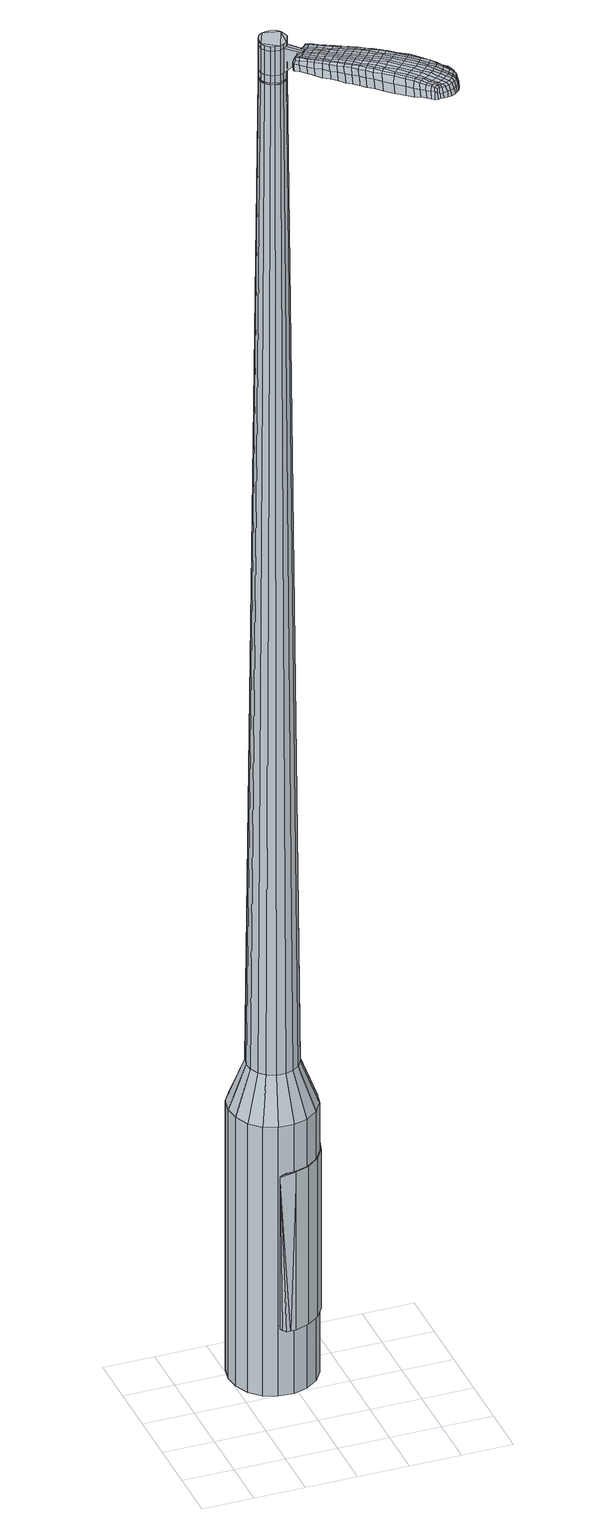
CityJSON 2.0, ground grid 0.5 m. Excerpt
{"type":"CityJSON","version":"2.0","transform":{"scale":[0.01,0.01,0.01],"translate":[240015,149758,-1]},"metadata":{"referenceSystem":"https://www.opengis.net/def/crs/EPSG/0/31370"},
"CityObjects":{
"object1":{"type":"GenericCityObject","attributes":{"cluster":924,"mean_distance_to_centroid":0.0947,"new_centroid_x":240015.89,"new_centroid_y":149759.41,"mean_distance_to_camera":8.07,"H1":13.07,"H2":11.75,"Z_final":114.36,"cluster2":-1,"proj_x":240009.34,"proj_y":149766.32,"id_line":44135,"bearing_l":46.56,"distance":9.52,"orientation":"right","G_obj":316.56},"geometry":[{"type":"MultiSurface","lod":"2","boundaries":[[[0,1,2,3]],[[1,4,5,2]],[[4,6,7,5]],[[6,8,9,7]],[[8,10,11,9]],[[10,12,13,11]],[[12,14,15,13]],[[14,16,17,15]],[[16,18,19,17]],[[18,20,21,19]],[[20,22,23,21]],[[22,24,25,23]],[[24,26,27,25]],[[26,28,29,27]],[[28,30,31,29]],[[30,32,33,31]],[[32,34,35,33]],[[34,0,3,35]],[[36,37,38,39]],[[38,40,41,42]],[[41,43,42]],[[42,44,45,46]],[[45,47,46]],[[46,48,49,50]],[[49,51,50]],[[42,46,50,38]],[[50,52,39,38]],[[53,36,39]],[[2,5,7,35]],[[7,9,11,15]],[[11,13,15]],[[15,17,19,23]],[[19,21,23]],[[23,25,27,31]],[[27,29,31]],[[15,23,31,7]],[[31,33,35,7]],[[3,2,35]],[[1,0,54,55]],[[0,34,56,54]],[[34,32,57,56]],[[32,30,58,57]],[[30,28,59,58]],[[28,26,60,59]],[[26,24,61,60]],[[24,22,62,61]],[[22,20,63,62]],[[20,18,64,63]],[[18,16,65,64]],[[16,14,66,65]],[[14,12,67,66]],[[12,10,68,67]],[[10,8,69,68]],[[8,6,70,69]],[[6,4,71,70]],[[4,1,55,71]],[[55,54,72,73]],[[54,56,74,72]],[[56,57,75,74]],[[57,58,76,75]],[[58,59,77,76]],[[59,60,78,77]],[[60,61,79,78]],[[61,62,80,79]],[[62,63,81,80]],[[63,64,82,81]],[[64,65,83,82]],[[65,66,84,83]],[[66,67,85,84]],[[67,68,86,85]],[[68,69,87,86]],[[69,70,88,87]],[[70,71,89,88]],[[71,55,73,89]],[[90,91,92,73]],[[93,94,91,90]],[[95,96,94,93]],[[97,98,96,95]],[[99,100,98,97]],[[101,102,100,99]],[[103,104,102,101]],[[105,106,104,103]],[[107,108,106,105]],[[109,110,108,107]],[[83,111,110,109]],[[112,113,111,83]],[[114,115,113,112]],[[116,117,115,114]],[[118,119,117,116]],[[88,120,119,118]],[[121,122,120,88]],[[73,92,122,121]],[[123,124,125,126]],[[127,123,126,128]],[[129,127,128,130]],[[131,129,130,132]],[[133,131,132,134]],[[135,133,134,136]],[[137,135,136,138]],[[139,137,138,140]],[[141,139,140,142]],[[143,141,142,144]],[[145,143,144,146]],[[147,145,146,148]],[[149,147,148,150]],[[151,149,150,152]],[[153,151,152,154]],[[155,153,154,156]],[[72,90,73]],[[72,74,93,90]],[[74,75,95,93]],[[75,76,97,95]],[[76,77,99,97]],[[77,78,101,99]],[[78,79,103,101]],[[79,80,105,103]],[[80,81,107,105]],[[81,82,109,107]],[[82,83,109]],[[84,112,83]],[[84,85,114,112]],[[85,86,116,114]],[[86,87,118,116]],[[87,88,118]],[[89,121,88]],[[89,73,121]],[[157,92,91]],[[158,122,92]],[[158,120,122]],[[159,119,120]],[[159,160,117,119]],[[160,161,115,117]],[[161,162,113,115]],[[162,111,113]],[[163,110,111]],[[163,164,108,110]],[[164,165,106,108]],[[165,166,104,106]],[[166,167,102,104]],[[167,168,100,102]],[[168,169,98,100]],[[169,170,96,98]],[[170,171,94,96]],[[171,157,91,94]],[[39,52,155,172]],[[92,157,173,156]],[[53,39,172,124]],[[157,171,125,173]],[[36,53,124,123]],[[171,170,126,125]],[[37,36,123,127]],[[170,169,128,126]],[[38,37,127,129]],[[169,168,130,128]],[[40,38,129,131]],[[168,167,132,130]],[[41,40,131,133]],[[167,166,134,132]],[[43,41,133,135]],[[166,165,136,134]],[[42,43,135,137]],[[165,164,138,136]],[[44,42,137,139]],[[164,163,140,138]],[[45,44,139,141]],[[163,111,142,140]],[[47,45,141,143]],[[111,162,144,142]],[[46,47,143,145]],[[162,161,146,144]],[[48,46,145,147]],[[161,160,148,146]],[[49,48,147,149]],[[160,159,150,148]],[[51,49,149,151]],[[159,120,152,150]],[[50,51,151,153]],[[120,158,154,152]],[[52,50,153,155]],[[158,92,156,154]],[[155,156,174,175]],[[156,173,176,174]],[[173,125,177,176]],[[125,124,178,177]],[[124,172,179,178]],[[172,155,175,179]],[[180,181,182,183]],[[184,180,183,185]],[[180,184,186,187]],[[181,180,187,188]],[[189,190,191,192]],[[193,189,192,194]],[[189,193,195,196]],[[190,189,196,197]],[[198,199,200,201]],[[202,198,201,203]],[[198,202,204,205]],[[199,198,205,206]],[[207,208,209,210]],[[211,207,210,212]],[[207,211,213,214]],[[208,207,214,215]],[[216,217,218,219]],[[220,216,219,221]],[[216,220,222,223]],[[217,216,223,224]],[[225,226,227,228]],[[229,225,228,230]],[[225,229,231,232]],[[226,225,232,233]],[[234,235,236,237]],[[226,234,237,227]],[[234,226,233,238]],[[235,234,238,239]],[[240,241,242,243]],[[235,240,243,236]],[[240,235,239,244]],[[241,240,244,245]],[[246,184,185,247]],[[241,246,247,242]],[[246,241,245,248]],[[184,246,248,186]],[[249,250,251,252]],[[253,249,252,254]],[[249,253,255,256]],[[250,249,256,257]],[[258,259,260,261]],[[250,258,261,251]],[[258,250,257,262]],[[259,258,262,263]],[[264,265,266,267]],[[259,264,267,260]],[[264,259,263,268]],[[265,264,268,269]],[[270,271,272,273]],[[265,270,273,266]],[[270,265,269,274]],[[271,270,274,275]],[[276,181,188,277]],[[271,276,277,272]],[[276,271,275,278]],[[181,276,278,182]],[[279,280,281,282]],[[283,279,282,284]],[[279,283,285,286]],[[280,279,286,287]],[[288,289,290,291]],[[280,288,291,281]],[[288,280,287,292]],[[289,288,292,293]],[[294,295,296,297]],[[289,294,297,290]],[[294,289,293,298]],[[295,294,298,299]],[[300,193,194,301]],[[295,300,301,296]],[[300,295,299,302]],[[193,300,302,195]],[[303,304,305,306]],[[307,303,306,308]],[[303,307,309,310]],[[304,303,310,311]],[[312,313,314,315]],[[304,312,315,305]],[[312,304,311,316]],[[313,312,316,317]],[[318,319,320,321]],[[313,318,321,314]],[[318,313,317,322]],[[319,318,322,323]],[[324,325,326,327]],[[319,324,327,320]],[[324,319,323,328]],[[325,324,328,329]],[[330,190,197,331]],[[325,330,331,326]],[[330,325,329,332]],[[190,330,332,191]],[[333,219,218,334]],[[335,333,334,336]],[[333,335,337,338]],[[219,333,338,221]],[[339,335,336,340]],[[341,339,340,342]],[[339,341,343,344]],[[335,339,344,337]],[[345,341,342,346]],[[347,345,346,348]],[[345,347,349,350]],[[341,345,350,343]],[[351,347,348,352]],[[353,351,352,354]],[[351,353,355,356]],[[347,351,356,349]],[[357,353,354,358]],[[208,357,358,209]],[[357,208,215,359]],[[353,357,359,355]],[[360,361,206,205]],[[362,360,205,204]],[[360,362,363,364]],[[361,360,364,365]],[[366,367,365,364]],[[368,366,364,363]],[[366,368,369,370]],[[367,366,370,371]],[[372,373,371,370]],[[374,372,370,369]],[[372,374,375,376]],[[373,372,376,377]],[[378,379,377,376]],[[380,378,376,375]],[[378,380,213,211]],[[379,378,211,212]],[[381,382,383,384]],[[283,381,384,285]],[[381,283,284,385]],[[382,381,385,386]],[[387,202,203,388]],[[382,387,388,383]],[[387,382,386,389]],[[202,387,389,204]],[[390,391,392,393]],[[229,390,393,231]],[[390,229,230,394]],[[391,390,394,395]],[[396,397,398,399]],[[391,396,399,392]],[[396,391,395,400]],[[397,396,400,401]],[[402,199,206,403]],[[397,402,403,398]],[[402,397,401,404]],[[199,402,404,200]],[[405,406,407,408]],[[187,405,408,188]],[[405,187,186,409]],[[406,405,409,410]],[[411,412,413,414]],[[406,411,414,407]],[[411,406,410,415]],[[412,411,415,416]],[[417,210,209,418]],[[412,417,418,413]],[[417,412,416,419]],[[210,417,419,212]],[[420,421,422,423]],[[192,420,423,194]],[[420,192,191,424]],[[421,420,424,425]],[[426,214,213,427]],[[421,426,427,422]],[[426,421,425,428]],[[214,426,428,215]],[[429,430,431,432]],[[307,429,432,309]],[[429,307,308,433]],[[430,429,433,434]],[[435,220,221,436]],[[430,435,436,431]],[[435,430,434,437]],[[220,435,437,222]],[[438,439,440,441]],[[253,438,441,255]],[[438,253,254,442]],[[439,438,442,443]],[[444,445,446,447]],[[439,444,447,440]],[[444,439,443,448]],[[445,444,448,449]],[[450,217,224,451]],[[445,450,451,446]],[[450,445,449,452]],[[217,450,452,218]],[[453,454,443,442]],[[252,453,442,254]],[[453,252,251,455]],[[454,453,455,456]],[[457,458,449,448]],[[454,457,448,443]],[[457,454,456,459]],[[458,457,459,460]],[[461,334,218,452]],[[458,461,452,449]],[[461,458,460,462]],[[334,461,462,336]],[[463,464,465,466]],[[310,463,466,311]],[[463,310,309,432]],[[464,463,432,431]],[[467,338,337,468]],[[464,467,468,465]],[[467,464,431,436]],[[338,467,436,221]],[[469,470,456,455]],[[261,469,455,251]],[[469,261,260,471]],[[470,469,471,472]],[[473,474,460,459]],[[470,473,459,456]],[[473,470,472,475]],[[474,473,475,476]],[[477,340,336,462]],[[474,477,462,460]],[[477,474,476,478]],[[340,477,478,342]],[[479,480,481,482]],[[316,479,482,317]],[[479,316,311,466]],[[480,479,466,465]],[[483,344,343,484]],[[480,483,484,481]],[[483,480,465,468]],[[344,483,468,337]],[[485,486,472,471]],[[267,485,471,260]],[[485,267,266,487]],[[486,485,487,488]],[[489,490,476,475]],[[486,489,475,472]],[[489,486,488,491]],[[490,489,491,492]],[[493,346,342,478]],[[490,493,478,476]],[[493,490,492,494]],[[346,493,494,348]],[[495,496,497,498]],[[322,495,498,323]],[[495,322,317,482]],[[496,495,482,481]],[[499,350,349,500]],[[496,499,500,497]],[[499,496,481,484]],[[350,499,484,343]],[[501,502,488,487]],[[273,501,487,266]],[[501,273,272,503]],[[502,501,503,504]],[[505,506,492,491]],[[502,505,491,488]],[[505,502,504,507]],[[506,505,507,508]],[[509,352,348,494]],[[506,509,494,492]],[[509,506,508,510]],[[352,509,510,354]],[[511,512,513,514]],[[328,511,514,329]],[[511,328,323,498]],[[512,511,498,497]],[[515,356,355,516]],[[512,515,516,513]],[[515,512,497,500]],[[356,515,500,349]],[[517,518,504,503]],[[277,517,503,272]],[[517,277,188,408]],[[518,517,408,407]],[[519,520,508,507]],[[518,519,507,504]],[[519,518,407,414]],[[520,519,414,413]],[[521,358,354,510]],[[520,521,510,508]],[[521,520,413,418]],[[358,521,418,209]],[[522,523,425,424]],[[332,522,424,191]],[[522,332,329,514]],[[523,522,514,513]],[[524,359,215,428]],[[523,524,428,425]],[[524,523,513,516]],[[359,524,516,355]],[[525,526,386,385]],[[282,525,385,284]],[[525,282,281,527]],[[526,525,527,528]],[[529,362,204,389]],[[526,529,389,386]],[[529,526,528,530]],[[362,529,530,363]],[[531,532,533,534]],[[232,531,534,233]],[[531,232,231,393]],[[532,531,393,392]],[[535,536,537,538]],[[532,535,538,533]],[[535,532,392,399]],[[536,535,399,398]],[[539,361,365,540]],[[536,539,540,537]],[[539,536,398,403]],[[361,539,403,206]],[[541,542,528,527]],[[291,541,527,281]],[[541,291,290,543]],[[542,541,543,544]],[[545,368,363,530]],[[542,545,530,528]],[[545,542,544,546]],[[368,545,546,369]],[[547,548,549,550]],[[238,547,550,239]],[[547,238,233,534]],[[548,547,534,533]],[[551,552,553,554]],[[548,551,554,549]],[[551,548,533,538]],[[552,551,538,537]],[[555,367,371,556]],[[552,555,556,553]],[[555,552,537,540]],[[367,555,540,365]],[[557,558,544,543]],[[297,557,543,290]],[[557,297,296,559]],[[558,557,559,560]],[[561,374,369,546]],[[558,561,546,544]],[[561,558,560,562]],[[374,561,562,375]],[[563,564,565,566]],[[244,563,566,245]],[[563,244,239,550]],[[564,563,550,549]],[[567,568,569,570]],[[564,567,570,565]],[[567,564,549,554]],[[568,567,554,553]],[[571,373,377,572]],[[568,571,572,569]],[[571,568,553,556]],[[373,571,556,371]],[[573,574,560,559]],[[301,573,559,296]],[[573,301,194,423]],[[574,573,423,422]],[[575,380,375,562]],[[574,575,562,560]],[[575,574,422,427]],[[380,575,427,213]],[[576,577,410,409]],[[248,576,409,186]],[[576,248,245,566]],[[577,576,566,565]],[[578,579,416,415]],[[577,578,415,410]],[[578,577,565,570]],[[579,578,570,569]],[[580,379,212,419]],[[579,580,419,416]],[[580,579,569,572]],[[379,580,572,377]],[[581,582,583,584]],[[584,583,585,586]],[[587,585,583,588]],[[588,583,582,589]],[[590,591,592,593]],[[593,592,594,595]],[[596,594,592,597]],[[597,592,591,598]],[[599,600,601,602]],[[602,601,603,604]],[[605,603,601,606]],[[606,601,600,607]],[[608,609,610,611]],[[611,610,612,613]],[[614,612,610,615]],[[615,610,609,616]],[[617,618,619,620]],[[620,619,621,622]],[[623,621,619,624]],[[624,619,618,625]],[[626,627,628,629]],[[629,628,630,631]],[[632,630,628,633]],[[633,628,627,634]],[[635,636,637,638]],[[638,637,627,626]],[[634,627,637,639]],[[639,637,636,640]],[[641,642,643,644]],[[644,643,636,635]],[[640,636,643,645]],[[645,643,642,646]],[[586,585,647,648]],[[648,647,642,641]],[[646,642,647,649]],[[649,647,585,587]],[[650,651,652,653]],[[653,652,654,655]],[[656,654,652,657]],[[657,652,651,658]],[[659,660,661,662]],[[662,661,651,650]],[[658,651,661,663]],[[663,661,660,664]],[[665,666,667,668]],[[668,667,660,659]],[[664,660,667,669]],[[669,667,666,670]],[[671,672,673,674]],[[674,673,666,665]],[[670,666,673,675]],[[675,673,672,676]],[[589,582,677,678]],[[678,677,672,671]],[[676,672,677,679]],[[679,677,582,581]],[[680,681,682,683]],[[683,682,684,685]],[[686,684,682,687]],[[687,682,681,688]],[[689,690,691,692]],[[692,691,681,680]],[[688,681,691,693]],[[693,691,690,694]],[[695,696,697,698]],[[698,697,690,689]],[[694,690,697,699]],[[699,697,696,700]],[[595,594,701,702]],[[702,701,696,695]],[[700,696,701,703]],[[703,701,594,596]],[[704,705,706,707]],[[707,706,708,709]],[[710,708,706,711]],[[711,706,705,712]],[[713,714,715,716]],[[716,715,705,704]],[[712,705,715,717]],[[717,715,714,718]],[[719,720,721,722]],[[722,721,714,713]],[[718,714,721,723]],[[723,721,720,724]],[[725,726,727,728]],[[728,727,720,719]],[[724,720,727,729]],[[729,727,726,730]],[[598,591,731,732]],[[732,731,726,725]],[[730,726,731,733]],[[733,731,591,590]],[[617,620,734,735]],[[735,734,736,737]],[[738,736,734,178]],[[178,734,620,622]],[[737,736,739,740]],[[740,739,741,742]],[[743,741,739,744]],[[744,739,736,738]],[[742,741,745,746]],[[746,745,747,748]],[[749,747,745,750]],[[750,745,741,743]],[[748,747,751,752]],[[752,751,753,754]],[[755,753,751,756]],[[756,751,747,749]],[[754,753,757,758]],[[758,757,609,608]],[[616,609,757,759]],[[759,757,753,755]],[[607,760,761,606]],[[606,761,762,605]],[[763,762,761,764]],[[764,761,760,765]],[[765,766,767,764]],[[764,767,768,763]],[[769,768,767,770]],[[770,767,766,771]],[[771,772,773,770]],[[770,773,774,769]],[[775,774,773,776]],[[776,773,772,777]],[[777,778,779,776]],[[776,779,780,775]],[[614,780,779,612]],[[612,779,778,613]],[[781,782,783,784]],[[784,783,684,686]],[[685,684,783,785]],[[785,783,782,786]],[[604,603,787,788]],[[788,787,782,781]],[[786,782,787,789]],[[789,787,603,605]],[[790,791,792,793]],[[793,792,630,632]],[[631,630,792,794]],[[794,792,791,795]],[[796,797,798,799]],[[799,798,791,790]],[[795,791,798,800]],[[800,798,797,801]],[[607,600,802,803]],[[803,802,797,796]],[[801,797,802,804]],[[804,802,600,599]],[[805,806,807,808]],[[808,807,588,589]],[[587,588,807,809]],[[809,807,806,810]],[[811,812,813,814]],[[814,813,806,805]],[[810,806,813,815]],[[815,813,812,816]],[[608,611,817,818]],[[818,817,812,811]],[[816,812,817,819]],[[819,817,611,613]],[[820,821,822,823]],[[823,822,593,595]],[[590,593,822,824]],[[824,822,821,825]],[[614,615,826,827]],[[827,826,821,820]],[[825,821,826,828]],[[828,826,615,616]],[[829,830,831,832]],[[832,831,708,710]],[[709,708,831,833]],[[833,831,830,834]],[[622,621,835,836]],[[836,835,830,829]],[[834,830,835,837]],[[837,835,621,623]],[[838,839,840,841]],[[841,840,654,656]],[[655,654,840,842]],[[842,840,839,843]],[[844,845,846,847]],[[847,846,839,838]],[[843,839,846,848]],[[848,846,845,849]],[[625,618,850,851]],[[851,850,845,844]],[[849,845,850,852]],[[852,850,618,617]],[[843,853,854,842]],[[842,854,653,655]],[[650,653,854,855]],[[855,854,853,856]],[[849,857,858,848]],[[848,858,853,843]],[[856,853,858,859]],[[859,858,857,860]],[[617,735,861,852]],[[852,861,857,849]],[[860,857,861,862]],[[862,861,735,737]],[[863,864,865,866]],[[866,865,711,712]],[[710,711,865,832]],[[832,865,864,829]],[[738,178,867,868]],[[868,867,864,863]],[[829,864,867,836]],[[836,867,178,622]],[[856,869,870,855]],[[855,870,662,650]],[[659,662,870,871]],[[870,869,871]],[[860,872,873,859]],[[859,873,869,856]],[[871,869,873,874]],[[874,873,872,875]],[[737,740,876,862]],[[862,876,872,860]],[[875,872,876,877]],[[877,876,740,742]],[[878,879,880,881]],[[881,880,717,718]],[[712,717,880,866]],[[866,880,879,863]],[[743,744,882,883]],[[883,882,879,878]],[[863,879,882,868]],[[868,882,744,738]],[[884,885,871]],[[871,885,668,659]],[[665,668,885,886]],[[886,885,884,887]],[[875,888,889,874]],[[874,889,884,871]],[[887,884,889,890]],[[890,889,888,891]],[[742,746,892,877]],[[877,892,888,875]],[[891,888,892,893]],[[893,892,746,748]],[[894,895,896,897]],[[897,896,723,724]],[[718,723,896,881]],[[881,896,895,878]],[[749,750,898,899]],[[899,898,895,894]],[[878,895,898,883]],[[883,898,750,743]],[[887,900,901,886]],[[886,901,674,665]],[[671,674,901,902]],[[902,901,900,903]],[[891,904,905,890]],[[890,905,900,887]],[[903,900,905,906]],[[906,905,904,907]],[[748,752,908,893]],[[893,908,904,891]],[[907,904,908,909]],[[909,908,752,754]],[[910,911,912,913]],[[913,912,729,730]],[[724,729,912,897]],[[897,912,911,894]],[[755,756,914,915]],[[915,914,911,910]],[[894,911,914,899]],[[899,914,756,749]],[[903,916,917,902]],[[902,917,678,671]],[[589,678,917,808]],[[808,917,916,805]],[[907,918,919,906]],[[906,919,916,903]],[[805,916,919,814]],[[814,919,918,811]],[[754,758,920,909]],[[909,920,918,907]],[[811,918,920,818]],[[818,920,758,608]],[[825,921,922,824]],[[824,922,733,590]],[[730,733,922,913]],[[913,922,921,910]],[[616,759,923,828]],[[828,923,921,825]],[[910,921,923,915]],[[915,923,759,755]],[[786,924,925,785]],[[785,925,683,685]],[[680,683,925,926]],[[926,925,924,927]],[[605,762,928,789]],[[789,928,924,786]],[[927,924,928,929]],[[929,928,762,763]],[[930,931,932,933]],[[933,932,633,634]],[[632,633,932,793]],[[793,932,931,790]],[[934,935,936,937]],[[937,936,931,930]],[[790,931,936,799]],[[799,936,935,796]],[[765,760,938,939]],[[939,938,935,934]],[[796,935,938,803]],[[803,938,760,607]],[[927,940,941,926]],[[926,941,692,680]],[[689,692,941,942]],[[942,941,940,943]],[[763,768,944,929]],[[929,944,940,927]],[[943,940,944,945]],[[945,944,768,769]],[[946,947,948,949]],[[949,948,639,640]],[[634,639,948,933]],[[933,948,947,930]],[[950,951,952,953]],[[953,952,947,946]],[[930,947,952,937]],[[937,952,951,934]],[[771,766,954,955]],[[955,954,951,950]],[[934,951,954,939]],[[939,954,766,765]],[[943,956,957,942]],[[942,957,698,689]],[[695,698,957,958]],[[958,957,956,959]],[[769,774,960,945]],[[945,960,956,943]],[[959,956,960,961]],[[961,960,774,775]],[[962,963,964,965]],[[965,964,645,646]],[[640,645,964,949]],[[949,964,963,946]],[[966,967,968,969]],[[969,968,963,962]],[[946,963,968,953]],[[953,968,967,950]],[[777,772,970,971]],[[971,970,967,966]],[[950,967,970,955]],[[955,970,772,771]],[[959,972,973,958]],[[958,973,702,695]],[[595,702,973,823]],[[823,973,972,820]],[[775,780,974,961]],[[961,974,972,959]],[[820,972,974,827]],[[827,974,780,614]],[[810,975,976,809]],[[809,976,649,587]],[[646,649,976,965]],[[965,976,975,962]],[[816,977,978,815]],[[815,978,975,810]],[[962,975,978,969]],[[969,978,977,966]],[[613,778,979,819]],[[819,979,977,816]],[[966,977,979,971]],[[971,979,778,777]],[[581,584,183,182]],[[584,586,185,183]],[[596,597,196,195]],[[597,598,197,196]],[[599,602,201,200]],[[602,604,203,201]],[[623,624,223,222]],[[624,625,224,223]],[[626,629,228,227]],[[629,631,230,228]],[[635,638,237,236]],[[638,626,227,237]],[[641,644,243,242]],[[644,635,236,243]],[[586,648,247,185]],[[648,641,242,247]],[[656,657,256,255]],[[657,658,257,256]],[[658,663,262,257]],[[663,664,263,262]],[[664,669,268,263]],[[669,670,269,268]],[[670,675,274,269]],[[675,676,275,274]],[[676,679,278,275]],[[679,581,182,278]],[[686,687,286,285]],[[687,688,287,286]],[[688,693,292,287]],[[693,694,293,292]],[[694,699,298,293]],[[699,700,299,298]],[[700,703,302,299]],[[703,596,195,302]],[[704,707,306,305]],[[707,709,308,306]],[[713,716,315,314]],[[716,704,305,315]],[[719,722,321,320]],[[722,713,314,321]],[[725,728,327,326]],[[728,719,320,327]],[[598,732,331,197]],[[732,725,326,331]],[[781,784,384,383]],[[784,686,285,384]],[[604,788,388,203]],[[788,781,383,388]],[[631,794,394,230]],[[794,795,395,394]],[[795,800,400,395]],[[800,801,401,400]],[[801,804,404,401]],[[804,599,200,404]],[[709,833,433,308]],[[833,834,434,433]],[[834,837,437,434]],[[837,623,222,437]],[[838,841,441,440]],[[841,656,255,441]],[[844,847,447,446]],[[847,838,440,447]],[[625,851,451,224]],[[851,844,446,451]],[[980,981,982,983]],[[984,985,983,982]],[[986,987,988,989]],[[990,991,992,993]],[[981,994,995,982]],[[996,984,982,995]],[[997,986,989,998]],[[999,1000,991,990]],[[994,1001,1002,995]],[[1002,1003,996,995]],[[1004,997,998,1005]],[[1006,1000,999,1007]],[[1001,1008,1009,1002]],[[1009,1010,1003,1002]],[[1011,1004,1005,1012]],[[1013,1006,1007,1014]],[[1015,1016,1017,1018]],[[1019,1020,1016,1015]],[[1019,1021,1022,1020]],[[1021,1023,1024,1022]],[[1025,1026,1027]],[[1028,1029,1026,1025]],[[1030,1031,1029,1028]],[[1032,1033,1031,1030]],[[1027,1017,1016,1025]],[[1025,1016,1020,1028]],[[1020,1022,1030,1028]],[[1022,1024,1032,1030]],[[989,988,985,984]],[[998,989,984,996]],[[1003,1005,998,996]],[[1010,1012,1005,1003]],[[990,993,987,986]],[[999,990,986,997]],[[1007,999,997,1004]],[[1014,1007,1004,1011]],[[991,1015,1018,992]],[[1000,1019,1015,991]],[[1021,1019,1000,1006]],[[1023,1021,1006,1013]],[[1034,1035,1036,1037]],[[1036,1038,1039,1040]],[[1036,1040,1041,1042]],[[1036,1042,1037]],[[1043,1034,1037,1044]],[[1045,1044,1037,1046]],[[1047,1046,1037]],[[1048,1036,1035,1049]],[[1050,1048,1049,1051]],[[1052,1050,1051,1053]],[[1054,1052,1053,1055]],[[1056,1054,1055,1057]],[[1057,1058,1059,1060]],[[1057,1060,1061,1062]],[[1057,1062,1063,1064]],[[1063,1065,1066,1067]],[[1063,1067,1068,1069]],[[1063,1069,1064]],[[1057,1064,1056]],[[1070,1071,1035,1034]],[[1072,1073,1038,1036]],[[1074,1075,1047,1037]],[[1071,1076,1049,1035]],[[1077,1072,1036,1048]],[[1076,1078,1051,1049]],[[1079,1077,1048,1050]],[[1078,1080,1053,1051]],[[1081,1079,1050,1052]],[[1080,1082,1055,1053]],[[1083,1081,1052,1054]],[[1082,1084,1057,1055]],[[1085,1083,1054,1056]],[[1084,1086,1058,1057]],[[1087,1088,1065,1063]],[[1089,1085,1056,1064]],[[1059,1058,1086,1090]],[[1060,1059,1090,1091]],[[1061,1060,1091,1092]],[[1062,1061,1092,1093]],[[1063,1062,1093,1087]],[[1094,1070,1034,1043]],[[1095,1094,1043,1044]],[[1096,1095,1044,1045]],[[1097,1096,1045,1046]],[[1075,1097,1046,1047]],[[1039,1038,1073,1098]],[[1066,1065,1088,1099]],[[1040,1039,1098,1100]],[[1041,1040,1100,1101]],[[1042,1041,1101,1102]],[[1037,1042,1102,1074]],[[1067,1066,1099,1103]],[[1068,1067,1103,1104]],[[1069,1068,1104,1105]],[[1064,1069,1105,1089]]]}]}
},
"vertices":[
[122,112,384],[110,103,384],[110,103,96],[122,112,96],[96,99,384],[96,99,96],[81,100,384],[81,100,96],[68,105,384],[68,105,96],[57,115,384],[57,115,96],[51,129,384],[51,129,96],[49,143,384],[49,143,96],[52,158,384],[52,158,96],[60,170,384],[60,170,96],[72,179,384],[72,179,96],[86,183,384],[86,183,96],[101,182,384],[101,182,96],[114,176,384],[114,176,96],[125,166,384],[125,166,96],[132,153,384],[132,153,96],[133,138,384],[133,138,96],[130,124,384],[130,124,96],[105,140,1524],[104,145,1524],[102,149,1524],[101,131,1524],[99,152,1524],[94,154,1524],[85,153,1524],[90,154,1524],[81,150,1524],[79,146,1524],[78,137,1524],[78,142,1524],[80,133,1524],[84,129,1524],[93,127,1524],[88,128,1524],[97,129,1524],[103,135,1524],[109,123,429],[102,118,429],[114,131,429],[116,139,429],[115,148,429],[111,156,429],[105,162,429],[97,165,429],[88,166,429],[80,163,429],[73,158,429],[68,151,429],[66,142,429],[67,134,429],[71,126,429],[77,120,429],[85,116,429],[94,116,429],[101,131,1483],[97,129,1483],[103,135,1483],[105,140,1483],[104,145,1483],[102,149,1483],[99,152,1483],[94,154,1483],[90,154,1483],[85,153,1483],[81,150,1483],[79,146,1483],[78,142,1483],[78,137,1483],[80,133,1483],[84,129,1483],[88,128,1483],[93,127,1483],[100,132,1483],[100,132,1485],[97,129,1485],[103,136,1483],[103,136,1485],[104,140,1483],[104,140,1485],[103,144,1483],[103,144,1485],[101,148,1483],[101,148,1485],[98,151,1483],[98,151,1485],[94,153,1483],[94,153,1485],[90,153,1483],[90,153,1485],[85,152,1483],[85,152,1485],[82,150,1483],[82,150,1485],[79,146,1485],[78,141,1483],[78,141,1485],[79,137,1483],[79,137,1485],[81,133,1483],[81,133,1485],[84,130,1483],[84,130,1485],[88,128,1485],[93,128,1483],[93,128,1485],[105,140,1519],[103,135,1519],[103,135,1493],[105,140,1493],[104,145,1519],[104,145,1493],[102,149,1519],[102,149,1493],[99,152,1519],[99,152,1493],[94,154,1519],[94,154,1493],[90,154,1519],[90,154,1493],[85,153,1519],[85,153,1493],[81,150,1519],[81,150,1493],[79,146,1519],[79,146,1493],[78,142,1519],[78,142,1493],[78,137,1519],[78,137,1493],[80,133,1519],[80,133,1493],[84,129,1519],[84,129,1493],[88,128,1519],[88,128,1493],[93,127,1519],[93,127,1493],[97,129,1519],[97,129,1493],[101,131,1485],[93,127,1485],[84,129,1485],[80,133,1485],[78,137,1485],[78,142,1485],[81,150,1485],[85,153,1485],[90,154,1485],[94,154,1485],[99,152,1485],[102,149,1485],[104,145,1485],[105,140,1485],[103,135,1485],[101,131,1519],[101,131,1493],[112,116,1513],[112,116,1518],[114,119,1513],[117,121,1513],[117,121,1518],[114,119,1518],[155,53,1519],[150,59,1518],[150,57,1509],[155,51,1510],[161,47,1519],[161,45,1510],[161,49,1526],[155,55,1525],[150,60,1525],[181,81,1519],[176,86,1518],[174,86,1525],[180,81,1525],[188,76,1519],[186,75,1526],[190,76,1510],[183,81,1510],[178,86,1509],[223,18,1519],[220,15,1519],[221,15,1513],[223,17,1513],[225,22,1519],[225,21,1513],[223,23,1524],[222,19,1524],[219,17,1524],[169,69,1530],[163,74,1529],[161,72,1529],[167,67,1530],[176,63,1531],[173,60,1531],[178,66,1530],[171,72,1530],[166,77,1529],[110,124,1512],[108,122,1512],[109,122,1517],[111,123,1517],[112,126,1512],[113,126,1517],[113,126,1506],[111,124,1506],[109,122,1506],[199,14,1519],[196,16,1519],[196,14,1512],[198,12,1512],[201,13,1518],[201,11,1512],[201,14,1522],[199,15,1523],[197,17,1524],[192,19,1519],[188,22,1519],[188,20,1512],[192,17,1512],[193,20,1524],[188,24,1525],[183,26,1519],[178,31,1519],[177,29,1511],[183,24,1511],[184,27,1526],[178,33,1526],[169,39,1519],[169,37,1510],[170,41,1526],[104,107,1513],[109,102,1513],[110,103,1518],[104,108,1517],[101,112,1512],[102,111,1516],[100,110,1506],[104,106,1507],[109,100,1507],[114,96,1514],[120,91,1515],[120,92,1520],[115,98,1519],[114,95,1507],[119,89,1507],[125,85,1515],[130,80,1516],[130,81,1522],[125,87,1521],[125,83,1508],[130,78,1508],[135,74,1517],[140,69,1517],[140,71,1524],[135,76,1523],[135,72,1508],[140,67,1509],[145,64,1518],[145,66,1524],[145,62,1509],[224,39,1519],[222,42,1519],[221,41,1524],[223,38,1523],[225,37,1518],[224,37,1522],[227,37,1512],[225,39,1512],[223,42,1512],[219,45,1519],[215,50,1519],[213,49,1525],[217,45,1524],[220,46,1512],[217,50,1512],[211,54,1519],[205,60,1519],[203,59,1526],[209,54,1526],[212,54,1511],[207,60,1511],[197,68,1519],[195,67,1526],[199,68,1510],[125,129,1513],[131,124,1513],[132,124,1507],[127,129,1507],[121,133,1512],[122,133,1506],[121,131,1516],[124,129,1517],[130,124,1518],[137,119,1514],[142,115,1515],[144,115,1507],[138,120,1507],[135,119,1519],[141,114,1520],[148,110,1515],[154,105,1516],[156,105,1508],[150,110,1508],[147,109,1521],[152,105,1522],[159,100,1517],[165,95,1517],[167,96,1509],[161,100,1508],[158,100,1523],[163,95,1524],[171,91,1518],[173,91,1509],[169,90,1524],[115,120,1519],[113,118,1519],[120,115,1520],[118,113,1520],[122,117,1520],[117,122,1519],[126,110,1522],[124,108,1522],[131,104,1523],[129,102,1523],[133,107,1523],[128,112,1521],[137,99,1524],[135,97,1524],[142,94,1525],[140,92,1525],[144,97,1525],[139,102,1524],[147,89,1526],[145,87,1526],[153,84,1527],[151,82,1527],[155,87,1527],[150,92,1526],[158,79,1528],[156,77,1528],[161,82,1528],[219,21,1527],[217,19,1527],[221,25,1526],[218,28,1527],[216,24,1528],[213,22,1528],[211,29,1529],[209,26,1529],[214,32,1528],[209,37,1530],[206,34,1530],[204,31,1530],[201,39,1531],[198,36,1531],[203,42,1530],[197,48,1531],[194,45,1531],[192,42,1531],[185,54,1531],[182,51,1531],[187,57,1531],[226,35,1518],[226,32,1519],[227,32,1513],[227,35,1513],[225,35,1523],[225,32,1523],[226,27,1519],[227,27,1513],[225,28,1524],[203,12,1518],[206,11,1518],[205,13,1523],[203,13,1523],[203,10,1513],[206,10,1513],[210,11,1519],[213,12,1519],[212,13,1524],[209,13,1523],[210,10,1513],[214,11,1513],[217,13,1519],[216,15,1524],[218,13,1513],[156,57,1528],[158,58,1528],[153,63,1528],[151,62,1527],[162,50,1528],[164,52,1529],[160,60,1529],[162,62,1530],[157,67,1529],[154,65,1528],[166,53,1529],[168,56,1530],[164,64,1530],[159,69,1529],[171,58,1531],[178,80,1528],[177,78,1529],[184,72,1529],[185,74,1528],[173,85,1527],[172,83,1528],[174,75,1529],[181,69,1530],[169,80,1528],[118,133,1512],[117,132,1512],[118,130,1517],[119,132,1517],[120,133,1506],[118,132,1506],[115,129,1512],[115,128,1517],[116,129,1506],[100,114,1512],[101,115,1512],[101,114,1506],[100,112,1506],[101,113,1517],[102,114,1517],[103,117,1512],[105,119,1512],[105,118,1506],[103,116,1506],[104,116,1517],[106,118,1517],[106,120,1512],[107,120,1506],[107,120,1517],[105,110,1519],[106,111,1519],[110,104,1520],[111,105,1520],[108,112,1519],[110,114,1519],[113,107,1520],[115,109,1520],[111,116,1519],[117,111,1520],[123,128,1519],[121,127,1519],[127,122,1520],[128,123,1520],[119,124,1519],[125,119,1520],[115,99,1521],[117,100,1521],[121,93,1522],[122,95,1522],[118,102,1521],[120,104,1521],[124,96,1522],[125,98,1523],[122,106,1522],[127,100,1523],[134,118,1521],[133,117,1521],[138,112,1522],[140,113,1522],[130,114,1521],[136,109,1522],[126,88,1523],[127,89,1523],[131,83,1524],[132,84,1524],[129,91,1523],[131,93,1524],[134,86,1525],[136,88,1525],[133,95,1524],[138,90,1525],[145,109,1523],[144,107,1523],[149,102,1524],[151,104,1524],[141,104,1524],[147,99,1525],[136,77,1525],[137,79,1525],[141,72,1526],[142,73,1526],[139,81,1526],[141,83,1526],[144,75,1527],[146,78,1527],[143,85,1526],[148,80,1527],[157,99,1525],[155,97,1525],[161,92,1526],[162,94,1526],[152,95,1526],[158,90,1527],[146,67,1527],[147,68,1527],[149,70,1527],[152,72,1528],[154,75,1528],[168,89,1527],[166,88,1527],[163,85,1528],[223,37,1525],[223,34,1525],[221,40,1526],[220,37,1526],[223,30,1526],[220,32,1527],[201,15,1525],[204,14,1525],[201,17,1526],[198,17,1525],[207,15,1525],[210,15,1526],[207,18,1527],[204,17,1526],[214,17,1526],[210,20,1527],[217,43,1526],[217,41,1527],[213,48,1527],[212,45,1528],[216,37,1528],[211,41,1529],[194,20,1526],[196,20,1527],[192,25,1528],[190,24,1527],[199,21,1527],[203,22,1528],[198,27,1529],[195,25,1528],[206,24,1528],[201,29,1530],[208,52,1528],[208,50,1529],[203,58,1528],[202,56,1529],[206,46,1529],[199,52,1530],[185,28,1528],[187,29,1528],[181,35,1529],[179,34,1528],[190,30,1529],[193,32,1530],[186,38,1530],[183,36,1530],[195,34,1530],[189,40,1531],[194,66,1529],[193,64,1529],[190,61,1530],[171,42,1528],[172,43,1529],[175,45,1530],[177,47,1530],[180,49,1531],[151,58,1509],[151,60,1518],[156,55,1518],[156,53,1509],[162,49,1519],[162,47,1510],[163,50,1525],[157,57,1525],[152,62,1525],[173,84,1525],[175,84,1518],[180,80,1518],[178,79,1525],[187,74,1519],[185,74,1525],[189,74,1510],[182,80,1509],[177,85,1509],[219,17,1513],[219,17,1519],[221,19,1519],[222,19,1513],[223,23,1519],[223,22,1513],[222,24,1524],[220,20,1524],[218,18,1524],[162,71,1528],[164,74,1528],[169,69,1529],[167,66,1529],[176,62,1529],[173,60,1529],[178,65,1529],[171,71,1529],[166,76,1528],[111,120,1516],[110,121,1512],[112,123,1512],[112,122,1516],[114,125,1512],[114,124,1516],[115,125,1506],[112,122,1506],[110,120,1506],[197,16,1512],[197,17,1519],[200,16,1518],[199,14,1512],[202,14,1518],[201,13,1512],[202,15,1522],[200,17,1523],[198,19,1523],[189,22,1512],[189,24,1519],[193,20,1519],[193,18,1512],[194,21,1524],[190,25,1525],[179,31,1511],[179,33,1519],[185,27,1519],[185,26,1511],[185,29,1525],[179,34,1526],[171,41,1519],[171,39,1510],[171,42,1526],[111,104,1518],[111,103,1513],[106,108,1513],[106,110,1517],[102,112,1512],[104,112,1515],[102,111,1506],[106,107,1506],[111,101,1507],[121,93,1520],[121,92,1514],[116,97,1514],[116,99,1519],[116,96,1507],[121,90,1507],[132,83,1522],[131,81,1516],[126,87,1515],[127,88,1521],[126,85,1508],[131,79,1508],[142,72,1523],[141,70,1517],[136,76,1516],[137,77,1522],[136,74,1508],[141,68,1508],[146,65,1517],[147,67,1524],[146,63,1509],[219,40,1523],[220,41,1519],[222,38,1518],[221,37,1523],[223,36,1518],[222,36,1522],[225,37,1512],[224,38,1512],[222,41,1512],[212,48,1525],[213,48,1519],[217,44,1519],[216,44,1524],[219,44,1512],[215,49,1512],[202,58,1526],[204,58,1519],[209,53,1519],[208,52,1525],[211,53,1511],[206,58,1511],[195,66,1519],[194,66,1526],[197,66,1510],[131,123,1507],[130,123,1513],[124,127,1513],[125,128,1506],[120,131,1512],[121,131,1506],[120,130,1515],[123,127,1517],[128,122,1518],[143,113,1507],[141,113,1514],[135,118,1514],[137,118,1507],[134,117,1519],[140,113,1520],[154,104,1508],[153,103,1516],[147,108,1515],[149,108,1508],[145,108,1521],[151,103,1522],[166,94,1508],[164,94,1517],[158,99,1516],[160,99,1508],[157,98,1522],[162,93,1523],[169,89,1517],[171,89,1509],[168,89,1524],[116,119,1518],[114,117,1518],[121,114,1519],[119,112,1519],[123,116,1519],[126,109,1520],[124,107,1520],[132,104,1521],[130,102,1521],[134,106,1521],[128,111,1520],[137,99,1523],[135,97,1523],[142,94,1524],[140,92,1524],[145,96,1524],[139,101,1523],[148,89,1525],[146,87,1525],[153,84,1526],[151,82,1526],[155,86,1526],[150,91,1525],[158,79,1527],[156,76,1527],[161,81,1527],[216,20,1526],[218,22,1526],[220,25,1525],[217,28,1526],[215,25,1526],[213,22,1526],[208,27,1528],[211,29,1528],[213,32,1527],[208,37,1528],[206,34,1529],[203,32,1529],[198,36,1530],[201,39,1530],[203,42,1529],[196,48,1530],[194,45,1530],[192,43,1530],[183,51,1530],[185,54,1530],[187,57,1530],[225,32,1513],[224,32,1518],[224,35,1518],[225,35,1512],[223,35,1523],[223,32,1523],[224,27,1519],[225,27,1513],[223,28,1523],[205,15,1523],[206,14,1518],[203,14,1518],[203,15,1523],[203,12,1512],[206,12,1512],[212,15,1523],[213,14,1519],[209,14,1519],[208,15,1523],[209,13,1513],[213,13,1513],[216,15,1519],[215,16,1524],[216,15,1513],[153,63,1527],[158,58,1527],[157,57,1527],[152,62,1526],[163,51,1527],[164,52,1528],[157,67,1528],[162,62,1528],[160,60,1528],[155,65,1527],[166,54,1528],[169,56,1529],[165,64,1529],[159,69,1528],[171,58,1529],[183,72,1528],[177,77,1527],[178,79,1527],[184,73,1527],[172,83,1526],[171,82,1527],[174,75,1528],[181,69,1528],[169,79,1527],[119,129,1516],[119,130,1512],[119,131,1512],[119,130,1516],[120,131,1506],[120,130,1506],[116,128,1512],[117,127,1516],[117,127,1506],[103,112,1506],[103,113,1512],[102,113,1512],[102,112,1506],[103,113,1516],[104,113,1516],[107,116,1506],[106,117,1512],[104,115,1512],[105,114,1506],[105,115,1516],[107,117,1516],[108,119,1512],[108,118,1506],[109,118,1516],[107,110,1518],[106,110,1518],[111,105,1519],[112,105,1519],[110,114,1518],[109,112,1518],[114,107,1519],[115,109,1519],[112,115,1518],[117,110,1519],[127,121,1519],[122,126,1518],[123,127,1518],[128,122,1519],[120,124,1518],[125,119,1519],[117,100,1520],[117,99,1520],[122,94,1521],[121,103,1520],[119,101,1520],[124,96,1521],[126,98,1521],[122,105,1520],[128,100,1521],[139,111,1521],[133,116,1520],[134,117,1520],[139,112,1521],[131,114,1520],[136,109,1521],[128,89,1522],[127,89,1522],[132,83,1523],[133,84,1523],[131,93,1522],[129,91,1522],[135,86,1523],[136,88,1524],[133,95,1523],[138,90,1524],[150,102,1523],[144,106,1522],[145,107,1522],[151,102,1523],[142,104,1522],[147,99,1523],[138,79,1524],[137,78,1524],[142,73,1525],[143,73,1525],[142,83,1525],[140,80,1524],[145,75,1525],[147,77,1526],[144,85,1525],[149,79,1526],[161,92,1525],[155,97,1524],[156,98,1524],[162,93,1525],[153,94,1524],[158,89,1525],[148,68,1526],[147,68,1526],[152,72,1527],[150,70,1526],[154,74,1527],[166,87,1526],[167,88,1526],[164,84,1526],[222,34,1524],[221,36,1524],[219,39,1525],[219,37,1525],[221,30,1525],[219,32,1525],[201,18,1525],[204,16,1524],[201,17,1524],[199,19,1525],[207,19,1526],[210,17,1525],[207,16,1524],[204,18,1525],[213,18,1525],[210,20,1526],[216,41,1526],[216,43,1526],[212,47,1526],[211,45,1527],[215,37,1526],[210,41,1527],[192,26,1527],[197,22,1526],[195,22,1526],[190,25,1526],[198,28,1528],[203,23,1527],[200,22,1526],[195,26,1527],[206,25,1527],[201,29,1528],[207,50,1527],[207,51,1527],[202,57,1527],[201,55,1528],[205,46,1528],[199,52,1529],[181,35,1528],[187,30,1527],[186,29,1527],[180,35,1527],[186,38,1529],[193,32,1529],[190,31,1528],[184,37,1528],[196,34,1529],[189,40,1530],[192,63,1528],[193,65,1528],[190,60,1529],[173,44,1528],[172,43,1528],[178,47,1529],[175,45,1529],[180,49,1530],[102,111,1508],[107,116,1508],[129,93,1509],[124,87,1509],[145,78,1510],[139,71,1510],[173,50,1512],[167,43,1512],[153,56,1511],[160,62,1511],[186,38,1513],[196,29,1514],[190,22,1514],[180,31,1513],[111,121,1508],[135,99,1509],[151,84,1510],[179,57,1512],[166,69,1511],[192,44,1513],[202,35,1514],[116,126,1508],[140,105,1509],[156,90,1510],[186,63,1512],[173,76,1511],[208,42,1514],[199,51,1513],[121,131,1508],[146,110,1509],[162,96,1510],[192,70,1512],[179,83,1511],[214,48,1514],[205,58,1513],[206,20,1514],[211,17,1514],[206,12,1514],[200,14,1514],[212,26,1514],[215,23,1514],[218,32,1514],[220,28,1514],[223,38,1514],[225,33,1514],[216,16,1515],[220,16,1515],[213,13,1515],[219,19,1515],[221,17,1515],[222,23,1515],[222,18,1515],[225,26,1515],[223,19,1515],[131,156,334],[133,152,334],[133,152,165],[127,165,171],[131,156,165],[130,159,165],[129,162,166],[128,164,167],[127,165,169],[130,159,334],[129,162,333],[128,164,332],[127,165,331],[127,165,328],[135,137,165],[135,137,334],[131,123,165],[131,123,334],[123,111,165],[123,111,334],[111,102,165],[111,102,334],[97,97,165],[97,97,334],[92,97,334],[88,97,334],[86,98,333],[84,98,332],[82,98,331],[82,98,328],[92,97,165],[82,98,171],[82,98,169],[84,98,167],[86,98,166],[88,97,165],[129,155,334],[131,151,334],[131,151,165],[129,155,165],[124,164,171],[124,164,328],[132,138,334],[132,138,165],[128,124,334],[128,124,165],[121,113,334],[121,113,165],[110,104,334],[110,104,165],[96,100,334],[96,100,165],[92,100,334],[82,101,328],[82,101,171],[92,100,165],[89,100,334],[86,100,333],[84,100,332],[83,101,331],[127,158,334],[126,160,333],[125,162,332],[125,163,331],[127,158,165],[83,101,169],[126,160,166],[125,162,167],[125,163,169],[84,100,167],[86,100,166],[89,100,165]
]}
